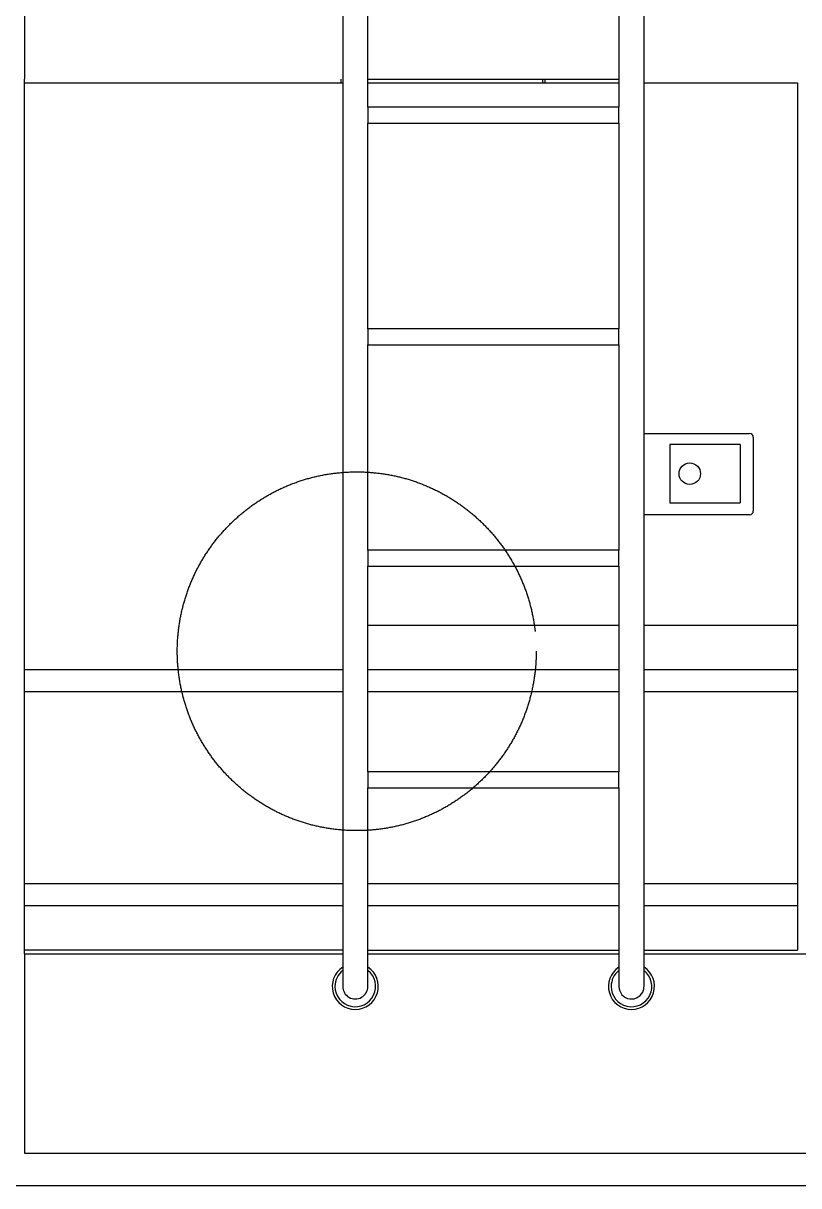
# Model space of a CAD drawing. Header units: millimetres. Extents: x -2078669 to -1085629, y -5987148 to 310365.
# Drawn here: x -1678767 to -1676142, y -2357913 to -2353977 of the extents above; entities that cross this region are included whole.
import ezdxf

# ---------------------------------------------------------------- set-up
doc = ezdxf.new("R2010")
doc.units = ezdxf.units.MM
doc.header["$LTSCALE"] = 500
doc.linetypes.add('PHANTOM', pattern=[8, 3, -1, 1, -1, 1, -1])
doc.layers.add('2', color=7, linetype='Continuous')
doc.layers.add('D-BYP-STRB', color=5, linetype='Continuous', lineweight=25)

# ---------------------------------------------------------------- blocks, each defined once
blk = doc.blocks.new('A$C57306f55')
at = {"layer": 'D-BYP-STRB', "linetype": 'Continuous'}
for p, q in [((1461, 4242.6), (1461, 2360.9)), ((1495, 3466.8), (1495, 4242.6)), ((1835, 4242.6), (1835, 3466.8)), ((1869, 2360.9), (1869, 4242.6)), ((1030, 3599.9), (1030, 3566.7)), ((1030, 3566.7), (1030, 3504.9)), ((1030, 3497.6), (1030, 3504.9)), ((1030, 3499.9), (1461, 3499.9)), ((1030, 2327.2), (1030, 3497.6)), ((1458.8, 3499.9), (1458.8, 3504.9)), ((1495, 3504.9), (1835, 3504.9)), ((1495, 3499.9), (1835, 3499.9)), ((1732, 3499.9), (1732, 3504.9)), ((1735.2, 3499.9), (1735.2, 3504.9)), ((1869, 3499.9), (2077, 3499.9)), ((2077, 3499.9), (2077, 2324.9)), ((1495, 3466.8), (1495, 3445.1)), ((1835, 3466.8), (1495, 3466.8)), ((1835, 3445.1), (1835, 3466.8)), ((1495, 3166.8), (1495, 3445.1)), ((1495, 3445.1), (1835, 3445.1)), ((1835, 3445.1), (1835, 3166.8)), ((1495, 3166.8), (1495, 3145.1)), ((1835, 3166.8), (1495, 3166.8)), ((1835, 3145.1), (1835, 3166.8)), ((1495, 2866.8), (1495, 3145.1)), ((1495, 3145.1), (1835, 3145.1)), ((1835, 3145.1), (1835, 2866.8)), ((1869, 3024.9), (2012, 3024.9)), ((1904, 3009.9), (1904, 2930.9)), ((1999, 3009.9), (1904, 3009.9)), ((1999, 3009.8), (1999, 2930.9)), ((2017, 3019.9), (2017, 2919.9)), ((1904, 2930.9), (1999, 2930.9)), ((2012, 2914.9), (1869, 2914.9)), ((1495, 2866.8), (1495, 2845.1)), ((1835, 2866.8), (1495, 2866.8)), ((1835, 2845.1), (1835, 2866.8)), ((1495, 2566.8), (1495, 2845.1)), ((1495, 2845.1), (1835, 2845.1)), ((1835, 2845.1), (1835, 2566.8)), ((1835, 2764.9), (1495, 2764.9)), ((2077, 2764.9), (1869, 2764.9)), ((1461, 2704.9), (1030, 2704.9)), ((1835, 2704.9), (1495, 2704.9)), ((2077, 2704.9), (1869, 2704.9)), ((1461, 2674.9), (1030, 2674.9)), ((1835, 2674.9), (1495, 2674.9)), ((2077, 2674.9), (1869, 2674.9)), ((1495, 2566.8), (1495, 2545.1)), ((1835, 2566.8), (1495, 2566.8)), ((1835, 2545.1), (1835, 2566.8)), ((1495, 2360.9), (1495, 2545.1)), ((1495, 2545.1), (1835, 2545.1)), ((1835, 2545.1), (1835, 2360.9)), ((1461, 2414.9), (1030, 2414.9)), ((1835, 2414.9), (1495, 2414.9)), ((2077, 2414.9), (1869, 2414.9)), ((1461, 2384.9), (1030, 2384.9)), ((1835, 2384.9), (1495, 2384.9)), ((2077, 2384.9), (1869, 2384.9)), ((1030, 2319.9), (1030, 2327.2)), ((1461, 2324.9), (1030, 2324.9)), ((1030, 2319.9), (1030, 2307.9)), ((1030, 2319.9), (1461, 2319.9)), ((1105, 2319.9), (1105, 2319.9)), ((1113.5, 2319.9), (1113.5, 2319.9)), ((1122, 2319.9), (1122, 2319.9)), ((1293.5, 2319.9), (1293.5, 2319.9)), ((1302, 2319.9), (1302, 2319.9)), ((1310.5, 2319.9), (1310.5, 2319.9)), ((1339, 2319.9), (1339, 2319.9)), ((1342, 2319.9), (1342, 2319.9)), ((1350.5, 2319.9), (1350.5, 2319.9)), ((1409, 2319.9), (1409, 2319.9)), ((1495, 2324.9), (1835, 2324.9)), ((1495, 2319.9), (1835, 2319.9)), ((1869, 2324.9), (2077, 2324.9)), ((1869, 2319.9), (3025, 2319.9)), ((1030, 2307.9), (1030, 2061.9)), ((1030, 2061.9), (1030, 2049.9)), ((1030, 2049.9), (5020, 2049.9)), ((1045, 2005.9), (989.7, 2005.9)), ((1773.9, 2005.9), (1045, 2005.9)), ((1835.9, 2005.9), (1773.9, 2005.9)), ((2005, 2005.9), (1835.9, 2005.9)), ((4900, 2005.9), (2005, 2005.9))]:
    blk.add_line(p, q, dxfattribs=at)
for points in [[(1461, 2360.9), (1461, 2354.9), (1461, 2347.9), (1461, 2340.1), (1461, 2331.9), (1461, 2323.5), (1461, 2315.4), (1461, 2307.7), (1461, 2300.8), (1461, 2295), (1461, 2290.2), (1461, 2286.2), (1461, 2283), (1461, 2280.5), (1461, 2278.6), (1461, 2277.1), (1461, 2275.9)], [(1495, 2275.9), (1495, 2277.1), (1495, 2278.6), (1495, 2280.5), (1495, 2283), (1495, 2286.2), (1495, 2290.2), (1495, 2295), (1495, 2300.8), (1495, 2307.7), (1495, 2315.4), (1495, 2323.5), (1495, 2331.9), (1495, 2340.1), (1495, 2347.9), (1495, 2354.9), (1495, 2360.9)], [(1835, 2360.9), (1835, 2354.9), (1835, 2347.9), (1835, 2340.1), (1835, 2331.9), (1835, 2323.5), (1835, 2315.4), (1835, 2307.7), (1835, 2300.8), (1835, 2295), (1835, 2290.2), (1835, 2286.2), (1835, 2283), (1835, 2280.5), (1835, 2278.6), (1835, 2277.1), (1835, 2275.9)], [(1869, 2275.9), (1869, 2277.1), (1869, 2278.6), (1869, 2280.5), (1869, 2283), (1869, 2286.2), (1869, 2290.2), (1869, 2295), (1869, 2300.8), (1869, 2307.7), (1869, 2315.4), (1869, 2323.5), (1869, 2331.9), (1869, 2340.1), (1869, 2347.9), (1869, 2354.9), (1869, 2360.9)]]:
    blk.add_lwpolyline(points, dxfattribs=at)
blk.add_circle((1931, 2970.4), 14.5, dxfattribs=at)
at = {"layer": 'D-BYP-STRB', "linetype": 'PHANTOM'}
blk.add_circle((1480, 2729.9), 243, dxfattribs=at)
at = {"layer": 'D-BYP-STRB', "linetype": 'Continuous'}
for centre, radius, start, end in [((2012, 3019.9), 5, 0, 90), ((2012, 2919.9), 5, 270, 0), ((1478, 2275.9), 31.2, 123.0532, 270), ((1478, 2275.9), 31.2, 270, 56.9468), ((1852, 2275.9), 31.2, 123.0532, 270), ((1852, 2275.9), 31.2, 270, 56.9468), ((1478, 2275.9), 27.5, 128.1835, 180), ((1478, 2275.9), 27.5, 180, 51.8165), ((1852, 2275.9), 27.5, 128.1835, 180), ((1852, 2275.9), 27.5, 180, 51.8165), ((1478, 2275.9), 17, 179.9986, 0.0014), ((1852, 2275.9), 17, 179.9986, 344.0565), ((1852, 2275.9), 17, 344.0565, 0.0014)]:
    blk.add_arc(centre, radius, start, end, dxfattribs=at)

msp = doc.modelspace()

# ---------------------------------------------------------------- block references
at = {"layer": '2', "xscale": 2.5, "yscale": 2.5, "zscale": 2.5}
msp.add_blockref('A$C57306f55', (-1681338.1, -2362928.2, 708000), dxfattribs=at)

doc.saveas('drawing.dxf')
